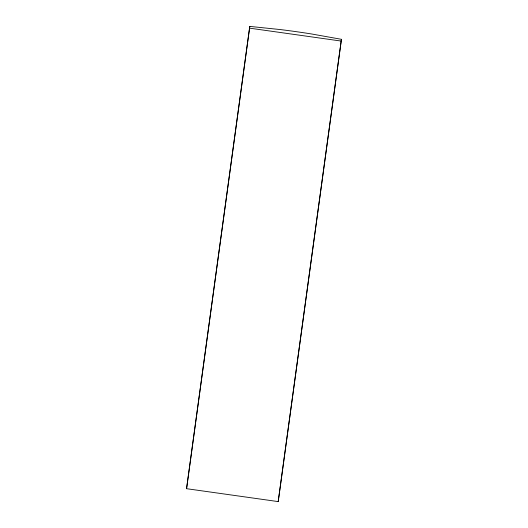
<?xml version="1.0" encoding="UTF-8"?>
<svg xmlns="http://www.w3.org/2000/svg" width="528" height="528" viewBox="0 0 528 528"><rect width="100%" height="100%" fill="white"/><g stroke="black" fill="none" stroke-linecap="round" stroke-linejoin="round"><path stroke-width="0.79" d="M186.569 488.69L249.79 26.4L280.223 29.555A249.077 70.653 7.8 0 1 311.421 33.95L341.431 39.31L278.21 501.6L186.569 488.69L249.79 26.4M278.21 501.6L341.431 39.31M249.46 28.142L341.095 41.052"/></g></svg>
